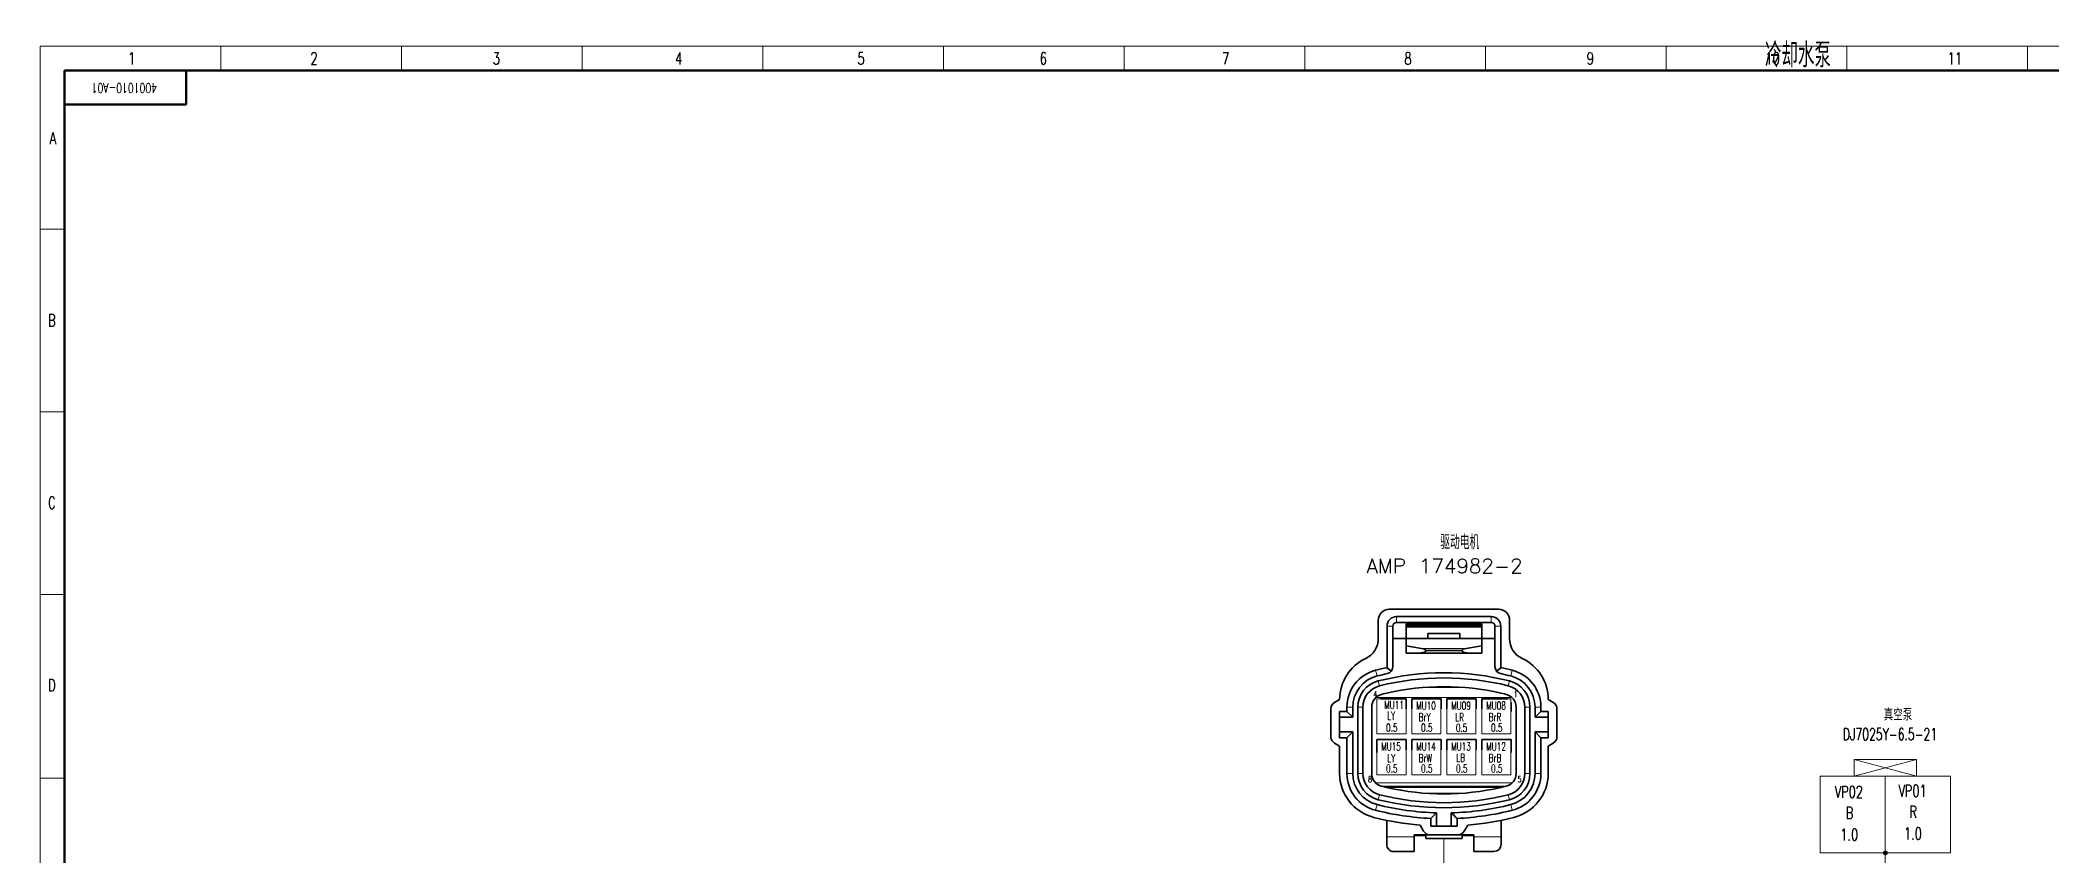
# Model space of a CAD drawing. Header units: millimetres. Extents: x 4015 to 6393, y -1653 to -728.
# Drawn here: x 4015 to 4842, y -1145 to -810 of the extents above; entities that cross this region are included whole.
import ezdxf

# ---------------------------------------------------------------- set-up
doc = ezdxf.new("R2010")
doc.units = ezdxf.units.MM
doc.layers.get('0').update_dxf_attribs({"lineweight": 18})
doc.layers.add('0Filament', color=7, linetype='Continuous', lineweight=20)
doc.layers.add('2FRAM', color=2, linetype='Continuous', lineweight=18, true_color=0xffff00)
doc.styles.add('HZ', font='txt.shx', dxfattribs={"width": 0.7, "bigfont": 'hztxt.shx'})
doc.styles.get("Standard").update_dxf_attribs({"font": 'txt.shx', "bigfont": 'gbcbig.shx'})

msp = doc.modelspace()

# ---------------------------------------------------------------- hatches: boundary and pattern name
at = {"layer": '0Filament'}
h = msp.add_hatch(color=256, dxfattribs=at)
edge = h.paths.add_edge_path(flags=0)
edge.add_arc((4773.78, -1143.87), 1, 0, 360)

# ---------------------------------------------------------------- linework, layer by layer
for p, q in [((4014.75, -1653.23), (4014.75, -812.23)), ((4014.75, -812.23), (5203.75, -812.23)), ((4089.06, -812.23), (4089.06, -822.23)), ((4163.37, -812.23), (4163.37, -822.23)), ((4237.68, -812.23), (4237.68, -822.23)), ((4312, -812.23), (4312, -822.23)), ((4386.31, -812.23), (4386.31, -822.23)), ((4460.62, -812.23), (4460.62, -822.23)), ((4534.93, -812.23), (4534.93, -822.23)), ((4609.25, -812.23), (4609.25, -822.23)), ((4683.56, -812.23), (4683.56, -822.23)), ((4757.87, -812.23), (4757.87, -822.23)), ((4832.18, -812.23), (4832.18, -822.23)), ((4024.77, -887.46), (4014.78, -887.46)), ((4024.74, -962.6), (4014.84, -962.6)), ((4024.74, -1037.63), (4014.84, -1037.63)), ((4024.74, -1113.15), (4014.84, -1113.15))]:
    msp.add_line(p, q)
at = {"color": 4, "lineweight": 35, "ltscale": 0.062939}
for p, q in [((4565.17, -1048.23), (4565.17, -1055.79)), ((4619.17, -1055.79), (4619.17, -1048.23))]:
    msp.add_line(p, q, dxfattribs=at)
at = {"color": 4, "lineweight": 35, "ltscale": 0.142458}
for p, q in [((4568.77, -1050.63), (4568.77, -1067.73)), ((4615.57, -1067.73), (4615.57, -1050.63))]:
    msp.add_line(p, q, dxfattribs=at)
at = {"color": 4, "lineweight": 13, "ltscale": 0.02}
for p, q in [((4568.77, -1050.63), (4571.17, -1050.63)), ((4572.67, -1046.73), (4572.67, -1049.13)), ((4611.67, -1046.73), (4611.67, -1049.13)), ((4615.57, -1050.63), (4613.17, -1050.63)), ((4564.07, -1068.8), (4564.66, -1071.13)), ((4620.26, -1068.8), (4619.68, -1071.13)), ((4552.27, -1083.93), (4554.67, -1083.93)), ((4632.07, -1083.93), (4629.67, -1083.93)), ((4552.27, -1111.23), (4554.67, -1111.23)), ((4632.07, -1111.23), (4629.67, -1111.23)), ((4564.07, -1126.36), (4564.66, -1124.04)), ((4620.26, -1126.36), (4619.68, -1124.04))]:
    msp.add_line(p, q, dxfattribs=at)
at = {"color": 4, "lineweight": 35, "ltscale": 0.375}
msp.add_line((4614.67, -1043.73), (4569.67, -1043.73), dxfattribs=at)
at = {"color": 4, "lineweight": 35, "ltscale": 0.138395}
for p, q in [((4571.17, -1050.63), (4571.17, -1067.24)), ((4613.17, -1067.24), (4613.17, -1050.63))]:
    msp.add_line(p, q, dxfattribs=at)
at = {"color": 4, "lineweight": 35, "ltscale": 0.325}
for p, q in [((4611.67, -1046.73), (4572.67, -1046.73)), ((4611.67, -1049.13), (4572.67, -1049.13))]:
    msp.add_line(p, q, dxfattribs=at)
at = {"color": 4, "lineweight": 35, "ltscale": 0.005}
for p, q in [((4576.57, -1049.73), (4576.57, -1050.33)), ((4576.57, -1050.33), (4576.57, -1050.93)), ((4607.77, -1049.73), (4607.77, -1050.33)), ((4607.77, -1050.33), (4607.77, -1050.93))]:
    msp.add_line(p, q, dxfattribs=at)
at = {"color": 4, "lineweight": 35, "ltscale": 0.260001}
for p, q in [((4576.57, -1049.73), (4607.77, -1049.73)), ((4576.57, -1050.33), (4607.77, -1050.33)), ((4576.57, -1050.93), (4607.77, -1050.93)), ((4576.57, -1055.73), (4607.77, -1055.73))]:
    msp.add_line(p, q, dxfattribs=at)
at = {"color": 4, "lineweight": 35, "ltscale": 0.045}
for p, q in [((4571.17, -1055.73), (4576.57, -1055.73)), ((4607.77, -1055.73), (4613.17, -1055.73)), ((4554.67, -1088.13), (4549.27, -1088.13)), ((4635.07, -1088.13), (4629.67, -1088.13)), ((4549.27, -1094.13), (4554.67, -1094.13)), ((4629.67, -1094.13), (4635.07, -1094.13))]:
    msp.add_line(p, q, dxfattribs=at)
at = {"color": 4, "lineweight": 35, "ltscale": 0.039999}
for p, q in [((4576.57, -1050.93), (4576.57, -1055.73)), ((4607.77, -1050.93), (4607.77, -1055.73)), ((4584.67, -1136.73), (4579.87, -1136.73))]:
    msp.add_line(p, q, dxfattribs=at)
at = {"color": 4, "lineweight": 35, "ltscale": 0.025642}
for p, q in [((4576.57, -1055.73), (4576.57, -1058.81)), ((4607.77, -1055.73), (4607.77, -1058.81))]:
    msp.add_line(p, q, dxfattribs=at)
at = {"color": 4, "lineweight": 35, "ltscale": 0.024358}
for p, q in [((4576.57, -1061.73), (4576.57, -1058.81)), ((4607.77, -1061.73), (4607.77, -1058.81))]:
    msp.add_line(p, q, dxfattribs=at)
at = {"color": 4, "lineweight": 35, "ltscale": 0.054141}
for p, q in [((4576.57, -1058.81), (4582.99, -1059.8)), ((4601.35, -1059.8), (4607.77, -1058.81))]:
    msp.add_line(p, q, dxfattribs=at)
at = {"color": 4, "lineweight": 35, "ltscale": 0.0175}
for p, q in [((4585.57, -1055.73), (4585.57, -1053.63)), ((4598.77, -1055.73), (4598.77, -1053.63))]:
    msp.add_line(p, q, dxfattribs=at)
at = {"color": 4, "lineweight": 35, "ltscale": 0.110001}
msp.add_line((4585.57, -1053.63), (4598.77, -1053.63), dxfattribs=at)
at = {"color": 4, "lineweight": 35, "ltscale": 0.03951}
for p, q in [((4576.57, -1061.73), (4581.31, -1061.73)), ((4603.03, -1061.73), (4607.77, -1061.73))]:
    msp.add_line(p, q, dxfattribs=at)
at = {"color": 4, "lineweight": 35, "ltscale": 0.180981}
msp.add_line((4581.31, -1061.73), (4603.03, -1061.73), dxfattribs=at)
at = {"color": 4, "lineweight": 13, "ltscale": 0.152991}
msp.add_line((4582.99, -1059.8), (4601.35, -1059.8), dxfattribs=at)
at = {"color": 4, "lineweight": 35, "ltscale": 0.002085}
for p, q in [((4584.67, -1060.58), (4584.67, -1060.83)), ((4599.67, -1060.58), (4599.67, -1060.83))]:
    msp.add_line(p, q, dxfattribs=at)
at = {"color": 4, "lineweight": 13, "ltscale": 0.125}
for p, q in [((4584.67, -1060.58), (4599.67, -1060.58)), ((4584.67, -1060.83), (4599.67, -1060.83))]:
    msp.add_line(p, q, dxfattribs=at)
at = {"color": 4, "lineweight": 13, "ltscale": 0.0175}
for p, q in [((4565.17, -1073.17), (4565.68, -1075.2)), ((4619.17, -1073.17), (4618.65, -1075.2)), ((4556.77, -1083.93), (4558.87, -1083.93)), ((4627.57, -1083.93), (4625.47, -1083.93)), ((4556.77, -1111.23), (4558.87, -1111.23)), ((4627.57, -1111.23), (4625.47, -1111.23)), ((4565.17, -1122), (4565.68, -1119.96)), ((4619.17, -1122), (4618.65, -1119.96))]:
    msp.add_line(p, q, dxfattribs=at)
at = {"color": 4, "lineweight": 35, "ltscale": 0.018557}
for p, q in [((4568.77, -1067.73), (4570.49, -1069.14)), ((4615.57, -1067.73), (4613.84, -1069.14))]:
    msp.add_line(p, q, dxfattribs=at)
at = {"color": 4, "lineweight": 35, "ltscale": 0.020208}
for p, q in [((4549.27, -1080.78), (4547.17, -1082)), ((4637.17, -1082), (4635.07, -1080.78)), ((4547.17, -1098.73), (4549.27, -1099.94)), ((4635.07, -1099.94), (4637.17, -1098.73))]:
    msp.add_line(p, q, dxfattribs=at)
at = {"color": 4, "lineweight": 35, "ltscale": 0.014999}
for p, q in [((4552.27, -1083.93), (4552.27, -1085.73)), ((4632.07, -1085.73), (4632.07, -1083.93))]:
    msp.add_line(p, q, dxfattribs=at)
at = {"color": 4, "lineweight": 35, "ltscale": 0.035}
for p, q in [((4554.67, -1083.93), (4554.67, -1088.13)), ((4629.67, -1088.13), (4629.67, -1083.93)), ((4576.57, -1101.48), (4576.57, -1097.28)), ((4578.97, -1097.28), (4578.97, -1101.48)), ((4590.97, -1101.48), (4590.97, -1097.28)), ((4593.37, -1097.28), (4593.37, -1101.48)), ((4605.37, -1101.48), (4605.37, -1097.28)), ((4607.77, -1097.28), (4607.77, -1101.48))]:
    msp.add_line(p, q, dxfattribs=at)
at = {"color": 4, "lineweight": 35, "ltscale": 0.227499}
for p, q in [((4556.77, -1111.23), (4556.77, -1083.93)), ((4558.87, -1111.23), (4558.87, -1083.93)), ((4562.47, -1111.23), (4562.47, -1083.93)), ((4621.87, -1083.93), (4621.87, -1111.23)), ((4625.47, -1083.93), (4625.47, -1111.23)), ((4627.57, -1083.93), (4627.57, -1111.23))]:
    msp.add_line(p, q, dxfattribs=at)
at = {"color": 4, "lineweight": 13, "ltscale": 0.467249}
for p, q in [((4564.13, -1080.03), (4620.2, -1080.03)), ((4564.13, -1115.13), (4620.2, -1115.13))]:
    msp.add_line(p, q, dxfattribs=at)
at = {"color": 4, "lineweight": 35, "ltscale": 0.0875}
for p, q in [((4576.57, -1080.48), (4566.07, -1080.48)), ((4618.27, -1080.48), (4607.77, -1080.48))]:
    msp.add_line(p, q, dxfattribs=at)
at = {"color": 4, "lineweight": 35, "ltscale": 0.005627}
for p, q in [((4566.55, -1078.69), (4567.21, -1078.53)), ((4617.12, -1078.53), (4617.78, -1078.69)), ((4567.21, -1116.63), (4566.55, -1116.47)), ((4617.78, -1116.47), (4617.12, -1116.63))]:
    msp.add_line(p, q, dxfattribs=at)
at = {"color": 4, "lineweight": 35, "ltscale": 0.013127}
for p, q in [((4567.21, -1078.53), (4568.74, -1078.17)), ((4615.59, -1078.17), (4617.12, -1078.53)), ((4568.74, -1116.99), (4567.21, -1116.63)), ((4617.12, -1116.63), (4615.59, -1116.99))]:
    msp.add_line(p, q, dxfattribs=at)
at = {"color": 4, "lineweight": 35, "ltscale": 0.035001}
for p, q in [((4576.57, -1084.68), (4576.57, -1080.48)), ((4578.97, -1080.48), (4578.97, -1084.68)), ((4590.97, -1084.68), (4590.97, -1080.48)), ((4593.37, -1080.48), (4593.37, -1084.68)), ((4605.37, -1084.68), (4605.37, -1080.48)), ((4607.77, -1080.48), (4607.77, -1084.68))]:
    msp.add_line(p, q, dxfattribs=at)
at = {"color": 4, "lineweight": 35, "ltscale": 0.1}
for p, q in [((4590.97, -1080.48), (4578.97, -1080.48)), ((4605.37, -1080.48), (4593.37, -1080.48)), ((4576.57, -1097.28), (4564.57, -1097.28)), ((4590.97, -1097.28), (4578.97, -1097.28)), ((4605.37, -1097.28), (4593.37, -1097.28)), ((4619.77, -1097.28), (4607.77, -1097.28))]:
    msp.add_line(p, q, dxfattribs=at)
at = {"color": 4, "lineweight": 13, "ltscale": 0.145377}
for p, q in [((4583.44, -1075.89), (4600.89, -1075.89)), ((4583.44, -1119.27), (4600.89, -1119.27))]:
    msp.add_line(p, q, dxfattribs=at)
at = {"color": 4, "lineweight": 35, "ltscale": 0.03125}
msp.add_line((4619.77, -1085.73), (4619.77, -1081.98), dxfattribs=at)
at = {"color": 4, "lineweight": 35, "ltscale": 0.096133}
for p, q in [((4545.67, -1084.59), (4545.67, -1096.13)), ((4638.67, -1096.13), (4638.67, -1084.59)), ((4586.4, -1136.43), (4597.93, -1136.43))]:
    msp.add_line(p, q, dxfattribs=at)
at = {"color": 4, "lineweight": 35, "ltscale": 0.09}
for p, q in [((4549.27, -1085.73), (4549.27, -1096.53)), ((4635.07, -1096.53), (4635.07, -1085.73))]:
    msp.add_line(p, q, dxfattribs=at)
at = {"color": 4, "lineweight": 35, "ltscale": 0.025}
for p, q in [((4552.27, -1085.73), (4549.27, -1085.73)), ((4635.07, -1085.73), (4632.07, -1085.73)), ((4549.27, -1096.53), (4552.27, -1096.53)), ((4632.07, -1096.53), (4635.07, -1096.53)), ((4568.62, -1137.33), (4568.62, -1140.33)), ((4615.72, -1140.33), (4615.72, -1137.33))]:
    msp.add_line(p, q, dxfattribs=at)
at = {"color": 4, "lineweight": 35, "ltscale": 0.028284}
for p, q in [((4552.27, -1085.73), (4554.67, -1088.13)), ((4632.07, -1085.73), (4629.67, -1088.13)), ((4552.27, -1096.53), (4554.67, -1094.13)), ((4632.07, -1096.53), (4629.67, -1094.13))]:
    msp.add_line(p, q, dxfattribs=at)
at = {"color": 4, "lineweight": 35, "ltscale": 0.094109}
for p, q in [((4549.27, -1099.94), (4549.27, -1111.23)), ((4635.07, -1111.23), (4635.07, -1099.94))]:
    msp.add_line(p, q, dxfattribs=at)
at = {"color": 4, "lineweight": 35, "ltscale": 0.1225}
for p, q in [((4552.27, -1096.53), (4552.27, -1111.23)), ((4632.07, -1111.23), (4632.07, -1096.53))]:
    msp.add_line(p, q, dxfattribs=at)
at = {"color": 4, "lineweight": 35, "ltscale": 0.1425}
for p, q in [((4554.67, -1094.13), (4554.67, -1111.23)), ((4629.67, -1111.23), (4629.67, -1094.13))]:
    msp.add_line(p, q, dxfattribs=at)
at = {"color": 4, "lineweight": 35, "ltscale": 0.04375}
for p, q in [((4564.57, -1097.28), (4564.57, -1102.53)), ((4619.77, -1102.53), (4619.77, -1097.28))]:
    msp.add_line(p, q, dxfattribs=at)
at = {"color": 4, "lineweight": 35, "ltscale": 0.415964}
msp.add_line((4567.21, -1116.63), (4617.12, -1116.63), dxfattribs=at)
at = {"color": 4, "lineweight": 13, "ltscale": 0.390411}
msp.add_line((4568.74, -1116.99), (4615.59, -1116.99), dxfattribs=at)
at = {"color": 4, "lineweight": 35, "ltscale": 0.057195}
for p, q in [((4568.62, -1137.33), (4568.62, -1130.47)), ((4615.72, -1130.47), (4615.72, -1137.33))]:
    msp.add_line(p, q, dxfattribs=at)
at = {"color": 4, "lineweight": 35, "ltscale": 0.024123}
for p, q in [((4582.35, -1132.43), (4583.8, -1134.93)), ((4600.53, -1134.93), (4601.98, -1132.43))]:
    msp.add_line(p, q, dxfattribs=at)
at = {"color": 4, "lineweight": 35, "ltscale": 0.026052}
for p, q in [((4586.77, -1132.83), (4586.77, -1129.71)), ((4597.57, -1132.83), (4597.57, -1129.71))]:
    msp.add_line(p, q, dxfattribs=at)
at = {"color": 4, "lineweight": 35, "ltscale": 0.089999}
msp.add_line((4586.77, -1132.83), (4597.57, -1132.83), dxfattribs=at)
at = {"color": 4, "lineweight": 35, "ltscale": 0.045332}
for p, q in [((4589.17, -1132.83), (4589.17, -1127.39)), ((4595.17, -1132.83), (4595.17, -1127.39))]:
    msp.add_line(p, q, dxfattribs=at)
at = {"color": 4, "lineweight": 13, "ltscale": 0.09375}
for p, q in [((4568.62, -1137.33), (4579.87, -1137.33)), ((4604.47, -1137.33), (4615.72, -1137.33))]:
    msp.add_line(p, q, dxfattribs=at)
at = {"color": 4, "lineweight": 35, "ltscale": 0.054433}
for p, q in [((4586.4, -1136.43), (4579.87, -1136.43)), ((4604.47, -1136.43), (4597.93, -1136.43))]:
    msp.add_line(p, q, dxfattribs=at)
at = {"color": 4, "lineweight": 35, "ltscale": 0.0075}
for p, q in [((4579.87, -1136.43), (4579.87, -1137.33)), ((4604.47, -1137.33), (4604.47, -1136.43))]:
    msp.add_line(p, q, dxfattribs=at)
at = {"color": 4, "lineweight": 35, "ltscale": 0.040005}
msp.add_line((4584.67, -1136.46), (4579.87, -1136.54), dxfattribs=at)
at = {"color": 4, "lineweight": 35, "ltscale": 0.05}
for p, q in [((4579.87, -1143.33), (4579.87, -1137.33)), ((4604.47, -1137.33), (4604.47, -1143.33))]:
    msp.add_line(p, q, dxfattribs=at)
at = {"color": 4, "lineweight": 35, "ltscale": 0.0125}
for p, q in [((4584.67, -1136.43), (4584.67, -1137.93)), ((4599.67, -1136.43), (4599.67, -1137.93))]:
    msp.add_line(p, q, dxfattribs=at)
at = {"color": 4, "lineweight": 35, "ltscale": 0.125}
msp.add_line((4584.67, -1137.93), (4599.67, -1137.93), dxfattribs=at)
at = {"color": 4, "lineweight": 35, "ltscale": 0.040001}
msp.add_line((4604.47, -1136.73), (4599.67, -1136.73), dxfattribs=at)
at = {"color": 4, "lineweight": 35, "ltscale": 0.06875}
for p, q in [((4571.62, -1143.33), (4579.87, -1143.33)), ((4604.47, -1143.33), (4612.72, -1143.33))]:
    msp.add_line(p, q, dxfattribs=at)
at = {"color": 4, "lineweight": 35}
for centre, radius, start, end in [((4569.67, -1048.23), 4.5, 90, 179.99999), ((4572.67, -1050.63), 3.9, 90, 180.00001), ((4572.67, -1050.63), 1.5, 90, 180.00001), ((4611.67, -1050.63), 3.9, 0, 90), ((4611.67, -1050.63), 1.5, 0, 90), ((4614.67, -1048.23), 4.5, 360, 90), ((4556.17, -1055.79), 9, 295.08188, 0), ((4628.17, -1055.79), 9, 179.99999, 244.91812), ((4567.87, -1080.78), 18.6, 115.08188, 180.00001), ((4568.17, -1067.24), 3, 281.92855, 360), ((4616.17, -1067.24), 3, 179.99999, 258.07145), ((4616.47, -1080.78), 18.6, 0, 64.91812), ((4567.87, -1083.93), 15.6, 104.07588, 180.00001), ((4567.87, -1083.93), 13.2, 104.07588, 180.00001), ((4567.87, -1083.93), 11.1, 104.07588, 180.00001), ((4567.87, -1083.93), 9, 104.07588, 179.99999), ((4592.17, -1180.85), 115.52, 101.68735, 104.07588), ((4592.17, -1180.85), 113.12, 101.92855, 104.07588), ((4592.17, -1180.85), 111.01, 75.92412, 104.07588), ((4592.17, -1180.85), 108.92, 75.92412, 104.07588), ((4592.17, -1180.85), 105.31, 77.14851, 102.85149), ((4592.17, -1180.85), 113.12, 75.92412, 78.07145), ((4592.17, -1180.85), 115.52, 75.92412, 78.31265), ((4616.47, -1083.93), 9, 360, 75.92412), ((4616.47, -1083.93), 11.1, 0, 75.92412), ((4616.47, -1083.93), 13.2, 0, 75.92412), ((4616.47, -1083.93), 15.6, 0, 75.92412), ((4548.67, -1084.59), 3, 120, 180.00001), ((4567.87, -1083.93), 5.4, 104.07588, 180.00001), ((4616.47, -1083.93), 5.4, 0, 75.92412), ((4635.67, -1084.59), 3, 0, 60), ((4548.67, -1096.13), 3, 179.99999, 240), ((4635.67, -1096.13), 3, 300, 360), ((4567.87, -1111.23), 18.6, 179.99999, 255.92412), ((4567.87, -1111.23), 15.6, 179.99999, 255.92412), ((4567.87, -1111.23), 13.2, 180.00001, 255.92412), ((4567.87, -1111.23), 11.1, 180.00001, 255.92412), ((4567.87, -1111.23), 9, 180.00001, 255.92412), ((4567.87, -1111.23), 5.4, 179.99999, 255.92412), ((4592.17, -1014.32), 105.31, 257.14851, 282.85149), ((4616.47, -1111.23), 5.4, 284.07588, 360), ((4616.47, -1111.23), 9, 284.07588, 360), ((4616.47, -1111.23), 11.1, 284.07588, 0), ((4616.47, -1111.23), 13.2, 284.07588, 0), ((4616.47, -1111.23), 15.6, 284.07588, 360), ((4616.47, -1111.23), 18.6, 284.07588, 360), ((4592.17, -1014.32), 113.12, 255.92412, 268.48024), ((4592.17, -1014.32), 111.01, 255.92412, 284.07588), ((4592.17, -1014.32), 108.92, 255.92412, 284.07588), ((4592.17, -1014.32), 113.12, 271.51976, 284.07588), ((4592.17, -1014.32), 118.52, 255.92412, 265.25028), ((4592.17, -1014.32), 115.51, 255.92412, 267.32061), ((4359.36, -891.4), 329.4, 313.65859, 314.23842), ((4592.17, -1014.32), 118.52, 268.5495, 271.4505), ((4824.97, -891.4), 329.4, 225.76158, 226.34141), ((4592.17, -1014.32), 115.51, 272.67939, 284.07588), ((4592.17, -1014.32), 118.52, 274.74972, 284.07588), ((4571.62, -1140.33), 3, 179.99999, 270), ((4586.4, -1133.43), 3, 210, 270), ((4597.93, -1133.43), 3, 270, 330), ((4612.72, -1140.33), 3, 270, 0)]:
    msp.add_arc(centre, radius, start, end, dxfattribs=at)
for centre, start_param, end_param in [((4581.31, -1060.83), 4.712389, 6.283185), ((4581.31, -1060.58), 6.283185, 7.330383), ((4603.03, -1060.58), 2.094395, 3.141593), ((4603.03, -1060.83), 3.141593, 4.712389)]:
    msp.add_ellipse(centre, major_axis=(3.36, 0), ratio=0.267949, start_param=start_param, end_param=end_param, dxfattribs=at)
at = {"layer": '0Filament', "color": 4}
for p, q in [((4760.93, -1112.39), (4760.93, -1105.46)), ((4760.93, -1105.46), (4786.51, -1105.46)), ((4760.93, -1105.46), (4786.51, -1112.39)), ((4760.93, -1112.39), (4786.51, -1105.46)), ((4786.51, -1112.39), (4786.51, -1105.46)), ((4773.72, -1112.39), (4773.72, -1143.82)), ((4592.17, -1212.16), (4592.17, -1137.93)), ((4773.72, -1212.16), (4773.72, -1143.82))]:
    msp.add_line(p, q, dxfattribs=at)
for points in [[(4576.57, -1080.48), (4564.57, -1080.48), (4564.57, -1094.93), (4576.57, -1094.93)], [(4590.96, -1080.48), (4578.97, -1080.48), (4578.97, -1094.93), (4590.96, -1094.93)], [(4605.36, -1080.48), (4593.37, -1080.48), (4593.37, -1094.93), (4605.36, -1094.93)], [(4619.76, -1080.48), (4607.77, -1080.48), (4607.77, -1094.93), (4619.76, -1094.93)], [(4576.57, -1097.28), (4564.57, -1097.28), (4564.57, -1111.73), (4576.57, -1111.73)], [(4590.96, -1097.28), (4578.97, -1097.28), (4578.97, -1111.73), (4590.96, -1111.73)], [(4605.36, -1097.28), (4593.37, -1097.28), (4593.37, -1111.73), (4605.36, -1111.73)], [(4619.76, -1097.28), (4607.77, -1097.28), (4607.77, -1111.73), (4619.76, -1111.73)], [(4746.91, -1112.39), (4800.53, -1112.39), (4800.53, -1143.82), (4746.91, -1143.82)]]:
    msp.add_lwpolyline(points, close=True, dxfattribs=at)
at = {"layer": '2FRAM', "color": 2, "linetype": 'ByBlock', "lineweight": 50}
for p, q in [((4024.75, -1643.23), (4024.75, -822.23)), ((4024.75, -822.23), (6382.75, -822.23)), ((4074.75, -836.23), (4074.75, -822.23)), ((4024.75, -836.23), (4074.75, -836.23))]:
    msp.add_line(p, q, dxfattribs=at)

# ---------------------------------------------------------------- texts
at = {"char_height": 5, "width": 50, "attachment_point": 5, "style": 'HZ'}
for s, insert in [('\\T1;1', (4052.36, -817.24)), ('\\T1;2', (4127.36, -817.24)), ('\\T1;3', (4202.36, -817.24)), ('\\T1;4', (4277.36, -817.24)), ('\\T1;5', (4352.36, -817.24)), ('\\T1;6', (4427.36, -817.24)), ('\\T1;7', (4502.36, -817.24)), ('\\T1;8', (4577.36, -817.24)), ('\\T1;9', (4652.36, -817.24)), ('\\T1;10', (4727.36, -817.24)), ('\\T1;11', (4802.36, -817.24)), ('\\T1;A', (4019.9, -850.03)), ('\\T1;B', (4019.52, -924.94)), ('\\T1;C', (4019.52, -999.94)), ('\\T1;D', (4019.52, -1074.94))]:
    msp.add_mtext(s, dxfattribs=dict(at, insert=insert))
at = {"char_height": 6, "width": 117.4102, "attachment_point": 1}
for s, insert in [('{\\W0.67;驱动电机}', (4590.66, -1013.06)), ('AMP 174982-2', (4560.32, -1022.91))]:
    msp.add_mtext(s, dxfattribs=dict(at, insert=insert))
at = {"layer": '0Filament', "attachment_point": 7, "style": 'HZ'}
for s, insert, char_height, width in [('{\\W0.67;冷却水泵}', (4724.24, -820.95), 10.1192, 57.7145), ('{\\W0.67;4}', (4563.02, -1079.86), 2.5, 12.5625), ('{\\W0.67;1}', (4620.88, -1079.78), 2.5, 12.5625), ('{\\W0.67;真空泵}', (4773.05, -1089.47), 4.88, 14.4798), ('{\\W0.67;DJ7025Y-6.5-21}', (4756.25, -1097.51), 4.88, 35.4842), ('{\\W0.67;8}', (4560.93, -1114.83), 2.5, 12.5625), ('{\\W0.67;5}', (4622.45, -1114.83), 2.5, 12.5625)]:
    msp.add_mtext(s, dxfattribs=dict(at, insert=insert, char_height=char_height, width=width))
at = {"layer": '0Filament', "insert": (4049.36, -829.43), "char_height": 4, "width": 60, "attachment_point": 5, "rotation": 180, "style": 'HZ'}
msp.add_mtext('\\T1;4001010-A01', dxfattribs=at)
at = {"layer": '0Filament', "color": 0, "char_height": 3.2924, "attachment_point": 7, "style": 'HZ'}
for s, insert, width in [('{\\W0.67;MU11 }', (4567.57, -1084.66), 13.3932), ('{\\W0.67;MU10 }', (4580.74, -1084.98), 13.3932), ('{\\W0.67;MU09 }', (4595.14, -1084.98), 13.3932), ('{\\W0.67;MU08 }', (4609.54, -1084.98), 13.3932), ('{\\W0.67;0.5}', (4568.36, -1094.02), 14.8113), ('{\\W0.67;LY}', (4568.8, -1089.1), 14.8113), ('{\\W0.67;BrY}', (4581.77, -1089.71), 14.8113), ('{\\W0.67;0.5}', (4582.75, -1094.02), 14.8113), ('{\\W0.67;LR}', (4596.81, -1089.75), 14.8113), ('{\\W0.67;0.5}', (4597.05, -1094.11), 14.8113), ('{\\W0.67;BrR}', (4610.57, -1089.71), 14.8113), ('{\\W0.67;0.5}', (4611.55, -1094.02), 14.8113), ('{\\W0.67;MU15 }', (4566.34, -1101.78), 13.3932), ('{\\W0.67;MU14 }', (4580.74, -1101.78), 13.3932), ('{\\W0.67;MU13 }', (4595.14, -1101.78), 13.3932), ('{\\W0.67;MU12 }', (4609.54, -1101.78), 13.3932), ('{\\W0.67;0.5}', (4568.36, -1110.82), 14.8113), ('{\\W0.67;LY}', (4568.87, -1106.58), 14.8113), ('{\\W0.67;BrW}', (4581.77, -1106.51), 14.8113), ('{\\W0.67;0.5}', (4582.75, -1110.82), 14.8113), ('{\\W0.67;0.5}', (4597.15, -1110.82), 14.8113), ('{\\W0.67;LB}', (4597.23, -1106.4), 14.8113), ('{\\W0.67;BrB}', (4610.57, -1106.51), 14.8113), ('{\\W0.67;0.5}', (4611.55, -1110.82), 14.8113)]:
    msp.add_mtext(s, dxfattribs=dict(at, insert=insert, width=width))
at = {"layer": '0Filament', "char_height": 4.88, "attachment_point": 7, "style": 'HZ'}
for s, insert in [('VP02', (4752.95, -1121.26)), ('VP01', (4779.16, -1120.81)), ('B', (4757.45, -1129.86)), ('R', (4783.66, -1129.42)), ('1.0', (4781.44, -1138.36)), ('1.0', (4755.23, -1138.8))]:
    msp.add_mtext_dynamic_manual_height_columns(s, width=86.1035, gutter_width=1, heights=[0], dxfattribs=dict(at, insert=insert))

doc.saveas('drawing.dxf')
